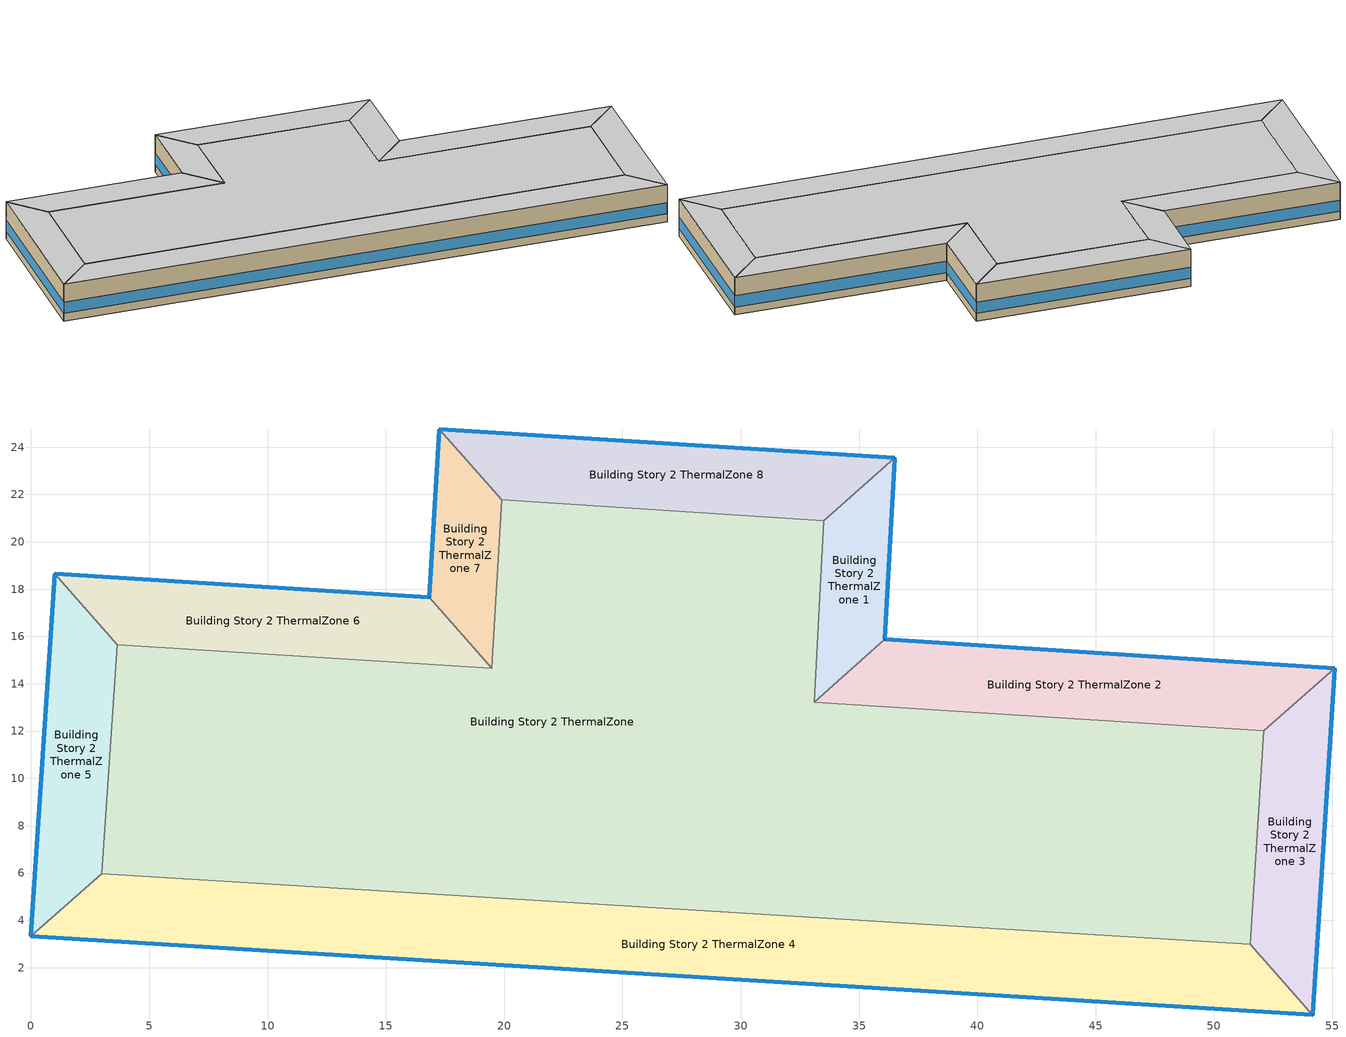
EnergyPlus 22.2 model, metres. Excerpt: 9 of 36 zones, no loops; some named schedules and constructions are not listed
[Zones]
Building Story 2 ThermalZone
 floor adiabatic (Typical Interior Ceiling): 33.52,20.89 33.1,13.23 52.1,12.02 51.53,3 3,5.98 3.65,15.65 19.48,14.66 19.9,21.77 z3.6
 wall adiabatic (Typical Interior Wall): 33.1,13.23 33.52,20.89 19.9,21.77 19.48,14.66 3.65,15.65 3,5.98 51.53,3 52.1,12.02 33.1,13.23 z3.6:7.2
 ceiling adiabatic (Typical Interior Floor): 19.9,21.77 19.48,14.66 3.65,15.65 3,5.98 51.53,3 52.1,12.02 33.1,13.23 33.52,20.89 z7.2
Building Story 2 ThermalZone 1
 floor adiabatic (Typical Interior Ceiling): 36.51,23.54 36.09,15.88 33.1,13.23 33.52,20.89 z3.6
 wall outside (Typical Insulated Steel Framed Exterior Wall R-12.99): 36.09,15.88 36.51,23.54 z3.6:7.2
 wall adiabatic (Typical Interior Wall): 36.51,23.54 33.52,20.89 33.1,13.23 36.09,15.88 z3.6:7.2
 window (U 0.55 SHGC 0.25): 36.09,15.91 36.51,23.52 z4.36:5.45
 ceiling adiabatic (Typical Interior Floor): 33.52,20.89 33.1,13.23 36.09,15.88 36.51,23.54 z7.2
Building Story 2 ThermalZone 2
 floor adiabatic (Typical Interior Ceiling): 36.09,15.88 55.1,14.66 52.1,12.02 33.1,13.23 z3.6
 wall outside (Typical Insulated Steel Framed Exterior Wall R-12.99): 55.1,14.66 36.09,15.88 z3.6:7.2
 wall adiabatic (Typical Interior Wall): 36.09,15.88 33.1,13.23 52.1,12.02 55.1,14.66 z3.6:7.2
 window (U 0.55 SHGC 0.25): 55.07,14.66 36.12,15.88 z4.36:5.44
 ceiling adiabatic (Typical Interior Floor): 33.1,13.23 52.1,12.02 55.1,14.66 36.09,15.88 z7.2
Building Story 2 ThermalZone 3
 floor adiabatic (Typical Interior Ceiling): 55.1,14.66 54.18,0 51.53,3 52.1,12.02 z3.6
 wall outside (Typical Insulated Steel Framed Exterior Wall R-12.99): 54.18,0 55.1,14.66 z3.6:7.2
 wall adiabatic (Typical Interior Wall): 55.1,14.66 52.1,12.02 51.53,3 54.18,0 z3.6:7.2
 window (U 0.55 SHGC 0.25): 54.18,0.03 55.1,14.63 z4.36:5.45
 ceiling adiabatic (Typical Interior Floor): 52.1,12.02 51.53,3 54.18,0 55.1,14.66 z7.2
Building Story 2 ThermalZone 4
 floor adiabatic (Typical Interior Ceiling): 54.18,0 0,3.33 3,5.98 51.53,3 z3.6
 wall outside (Typical Insulated Steel Framed Exterior Wall R-12.99): 0,3.33 54.18,0 z3.6:7.2
 wall adiabatic (Typical Interior Wall): 54.18,0 51.53,3 3,5.98 0,3.33 z3.6:7.2
 window (U 0.55 SHGC 0.25): 0.03,3.33 54.15,0 z4.36:5.44
 ceiling adiabatic (Typical Interior Floor): 51.53,3 3,5.98 0,3.33 54.18,0 z7.2
Building Story 2 ThermalZone 5
 floor adiabatic (Typical Interior Ceiling): 0,3.33 1,18.66 3.65,15.65 3,5.98 z3.6
 wall outside (Typical Insulated Steel Framed Exterior Wall R-12.99): 1,18.66 0,3.33 z3.6:7.2
 wall adiabatic (Typical Interior Wall): 0,3.33 3,5.98 3.65,15.65 1,18.66 z3.6:7.2
 window (U 0.55 SHGC 0.25): 1,18.63 0,3.36 z4.36:5.45
 ceiling adiabatic (Typical Interior Floor): 3,5.98 3.65,15.65 1,18.66 0,3.33 z7.2
Building Story 2 ThermalZone 6
 floor adiabatic (Typical Interior Ceiling): 1,18.66 16.83,17.66 19.48,14.66 3.65,15.65 z3.6
 wall outside (Typical Insulated Steel Framed Exterior Wall R-12.99): 16.83,17.66 1,18.66 z3.6:7.2
 wall adiabatic (Typical Interior Wall): 1,18.66 3.65,15.65 19.48,14.66 16.83,17.66 z3.6:7.2
 window (U 0.55 SHGC 0.25): 16.81,17.66 1.03,18.66 z4.36:5.45
 ceiling adiabatic (Typical Interior Ceiling): 3.65,15.65 19.48,14.66 16.83,17.66 1,18.66 z7.2
Building Story 2 ThermalZone 7
 floor adiabatic (Typical Interior Floor): 16.83,17.66 17.25,24.77 19.9,21.77 19.48,14.66 z3.6
 wall outside (Typical Insulated Steel Framed Exterior Wall R-12.99): 17.25,24.77 16.83,17.66 z3.6:7.2
 wall adiabatic (Typical Interior Wall): 16.83,17.66 19.48,14.66 19.9,21.77 17.25,24.77 z3.6:7.2
 window (U 0.55 SHGC 0.25): 17.25,24.74 16.83,17.68 z4.36:5.45
 ceiling adiabatic (Typical Interior Ceiling): 19.48,14.66 19.9,21.77 17.25,24.77 16.83,17.66 z7.2
Building Story 2 ThermalZone 8
 floor adiabatic (Typical Interior Floor): 17.25,24.77 36.51,23.54 33.52,20.89 19.9,21.77 z3.6
 wall outside (Typical Insulated Steel Framed Exterior Wall R-12.99): 36.51,23.54 17.25,24.77 z3.6:7.2
 wall adiabatic (Typical Interior Wall): 17.25,24.77 19.9,21.77 33.52,20.89 36.51,23.54 z3.6:7.2
 window (U 0.55 SHGC 0.25): 36.48,23.55 17.28,24.76 z4.36:5.44
 ceiling adiabatic (Typical Interior Ceiling): 19.9,21.77 33.52,20.89 36.51,23.54 17.25,24.77 z7.2
[Schedule:Day:Interval]
DataCenter_EQUIP_SCH Wknd|Wkdy|Hol Day 1; DataCenter_EQUIP_SCH Wknd|Wkdy|Hol Day 5; DataCenter_EQUIP_SCH Wknd|Wkdy|Hol Day 9: No, 24:00, 0.5
DataCenter_EQUIP_SCH Wknd|Wkdy|Hol Day 2; DataCenter_EQUIP_SCH Wknd|Wkdy|Hol Day 6; DataCenter_EQUIP_SCH Wknd|Wkdy|Hol Day 10: No, 24:00, 0.75
DataCenter_EQUIP_SCH Wknd|Wkdy|Hol Day 3; DataCenter_EQUIP_SCH Wknd|Wkdy|Hol Day 7; DataCenter_EQUIP_SCH Wknd|Wkdy|Hol Day 11; DataCenter_EQUIP_SCH Summer Design Day: No, 24:00, 1
DataCenter_EQUIP_SCH Wknd|Wkdy|Hol Day 4; DataCenter_EQUIP_SCH Wknd|Wkdy|Hol Day 8; DataCenter_EQUIP_SCH Winter Design Day 11: No, 24:00, 0.25
Schedule Day 3: No, 24:00, 0
SchoolSecondary KITCHEN_ELEC_EQUIP_SCH Wkdy Day; SchoolSecondary KITCHEN_ELEC_EQUIP_SCH Wkdy Day 1; SchoolSecondary KITCHEN_ELEC_EQUIP_SCH Wkdy Day 2; SchoolSecondary KITCHEN_ELEC_EQUIP_SCH Summer Design Day: No, 08:00, 0.1, 10:00, 0.15, 13:00, 0.25, 15:00, 0.15, 24:00, 0.1
SchoolSecondary KITCHEN_ELEC_EQUIP_SCH Wknd Day; SchoolSecondary KITCHEN_ELEC_EQUIP_SCH Wknd Day 1; SchoolSecondary KITCHEN_ELEC_EQUIP_SCH Default; SchoolSecondary KITCHEN_ELEC_EQUIP_SCH Winter Design Day: No, 24:00, 0.1
SchoolSecondary KITCHEN_GAS_EQUIP_SCH Wkdy|SmrDsn Day; SchoolSecondary KITCHEN_GAS_EQUIP_SCH Wkdy|SmrDsn Day 1; SchoolSecondary KITCHEN_GAS_EQUIP_SCH Wkdy|SmrDsn Day 2; SchoolSecondary KITCHEN_GAS_EQUIP_SCH Summer Design Day: No, 08:00, 0.02, 10:00, 0.15, 13:00, 0.2, 15:00, 0.1, 24:00, 0.02
SchoolSecondary KITCHEN_GAS_EQUIP_SCH Wknd Day; SchoolSecondary KITCHEN_GAS_EQUIP_SCH Wknd Day 1; SchoolSecondary KITCHEN_GAS_EQUIP_SCH Default; SchoolSecondary KITCHEN_GAS_EQUIP_SCH Winter Design Day: No, 24:00, 0.02
[Schedule:Week:Daily]
SchoolSecondary BLDG_LIGHT_SCH_2013 Week Rule - Jan1-Jan3: SchoolSecondary BLDG_LIGHT_SCH_2013 Wkdy Day, SchoolSecondary BLDG_LIGHT_SCH_2013 Wkdy Day, SchoolSecondary BLDG_LIGHT_SCH_2013 Wkdy Day, SchoolSecondary BLDG_LIGHT_SCH_2013 Wkdy Day, SchoolSecondary BLDG_LIGHT_SCH_2013 Wkdy Day, SchoolSecondary BLDG_LIGHT_SCH_2013 Wkdy Day, SchoolSecondary BLDG_LIGHT_SCH_2013 Wknd Day, SchoolSecondary BLDG_LIGHT_SCH_2013 Default, SchoolSecondary BLDG_LIGHT_SCH_2013 Summer Design Day, SchoolSecondary BLDG_LIGHT_SCH_2013 Winter Design Day, SchoolSecondary BLDG_LIGHT_SCH_2013 Default, SchoolSecondary BLDG_LIGHT_SCH_2013 Default
SchoolSecondary BLDG_LIGHT_SCH_2013 Week Rule - Jan4-Jun27: SchoolSecondary BLDG_LIGHT_SCH_2013 Wknd Day, SchoolSecondary BLDG_LIGHT_SCH_2013 Wkdy Day, SchoolSecondary BLDG_LIGHT_SCH_2013 Wkdy Day, SchoolSecondary BLDG_LIGHT_SCH_2013 Wkdy Day, SchoolSecondary BLDG_LIGHT_SCH_2013 Wkdy Day, SchoolSecondary BLDG_LIGHT_SCH_2013 Wkdy Day, SchoolSecondary BLDG_LIGHT_SCH_2013 Wknd Day, SchoolSecondary BLDG_LIGHT_SCH_2013 Default, SchoolSecondary BLDG_LIGHT_SCH_2013 Summer Design Day, SchoolSecondary BLDG_LIGHT_SCH_2013 Winter Design Day, SchoolSecondary BLDG_LIGHT_SCH_2013 Default, SchoolSecondary BLDG_LIGHT_SCH_2013 Default
SchoolSecondary BLDG_LIGHT_SCH_2013 Week Rule - Jun28-Jul4: SchoolSecondary BLDG_LIGHT_SCH_2013 Wknd Day, SchoolSecondary BLDG_LIGHT_SCH_2013 Wkdy Day, SchoolSecondary BLDG_LIGHT_SCH_2013 Wkdy Day, SchoolSecondary BLDG_LIGHT_SCH_2013 Wkdy Day 1, SchoolSecondary BLDG_LIGHT_SCH_2013 Wkdy Day 1, SchoolSecondary BLDG_LIGHT_SCH_2013 Wkdy Day 1, SchoolSecondary BLDG_LIGHT_SCH_2013 Wknd Day 1, SchoolSecondary BLDG_LIGHT_SCH_2013 Default, SchoolSecondary BLDG_LIGHT_SCH_2013 Summer Design Day, SchoolSecondary BLDG_LIGHT_SCH_2013 Winter Design Day, SchoolSecondary BLDG_LIGHT_SCH_2013 Default, SchoolSecondary BLDG_LIGHT_SCH_2013 Default
SchoolSecondary BLDG_LIGHT_SCH_2013 Week Rule - Jul5-Aug29: SchoolSecondary BLDG_LIGHT_SCH_2013 Wknd Day 1, SchoolSecondary BLDG_LIGHT_SCH_2013 Wkdy Day 1, SchoolSecondary BLDG_LIGHT_SCH_2013 Wkdy Day 1, SchoolSecondary BLDG_LIGHT_SCH_2013 Wkdy Day 1, SchoolSecondary BLDG_LIGHT_SCH_2013 Wkdy Day 1, SchoolSecondary BLDG_LIGHT_SCH_2013 Wkdy Day 1, SchoolSecondary BLDG_LIGHT_SCH_2013 Wknd Day 1, SchoolSecondary BLDG_LIGHT_SCH_2013 Default, SchoolSecondary BLDG_LIGHT_SCH_2013 Summer Design Day, SchoolSecondary BLDG_LIGHT_SCH_2013 Winter Design Day, SchoolSecondary BLDG_LIGHT_SCH_2013 Default, SchoolSecondary BLDG_LIGHT_SCH_2013 Default
SchoolSecondary BLDG_LIGHT_SCH_2013 Week Rule - Aug30-Sep5: SchoolSecondary BLDG_LIGHT_SCH_2013 Wknd Day 1, SchoolSecondary BLDG_LIGHT_SCH_2013 Wkdy Day 1, SchoolSecondary BLDG_LIGHT_SCH_2013 Wkdy Day 2, SchoolSecondary BLDG_LIGHT_SCH_2013 Wkdy Day 2, SchoolSecondary BLDG_LIGHT_SCH_2013 Wkdy Day 2, SchoolSecondary BLDG_LIGHT_SCH_2013 Wkdy Day 2, SchoolSecondary BLDG_LIGHT_SCH_2013 Default, SchoolSecondary BLDG_LIGHT_SCH_2013 Default, SchoolSecondary BLDG_LIGHT_SCH_2013 Summer Design Day, SchoolSecondary BLDG_LIGHT_SCH_2013 Winter Design Day, SchoolSecondary BLDG_LIGHT_SCH_2013 Default, SchoolSecondary BLDG_LIGHT_SCH_2013 Default
SchoolSecondary BLDG_LIGHT_SCH_2013 Week Rule - Sep6-Dec31: SchoolSecondary BLDG_LIGHT_SCH_2013 Default, SchoolSecondary BLDG_LIGHT_SCH_2013 Wkdy Day 2, SchoolSecondary BLDG_LIGHT_SCH_2013 Wkdy Day 2, SchoolSecondary BLDG_LIGHT_SCH_2013 Wkdy Day 2, SchoolSecondary BLDG_LIGHT_SCH_2013 Wkdy Day 2, SchoolSecondary BLDG_LIGHT_SCH_2013 Wkdy Day 2, SchoolSecondary BLDG_LIGHT_SCH_2013 Default, SchoolSecondary BLDG_LIGHT_SCH_2013 Default, SchoolSecondary BLDG_LIGHT_SCH_2013 Summer Design Day, SchoolSecondary BLDG_LIGHT_SCH_2013 Winter Design Day, SchoolSecondary BLDG_LIGHT_SCH_2013 Default, SchoolSecondary BLDG_LIGHT_SCH_2013 Default
SchoolSecondary BLDG_LIGHT_LIBRARY_SCH_2013 Week Rule - Jan1-Jan3: SchoolSecondary BLDG_LIGHT_LIBRARY_SCH_2013 Wkdy Day, SchoolSecondary BLDG_LIGHT_LIBRARY_SCH_2013 Wkdy Day, SchoolSecondary BLDG_LIGHT_LIBRARY_SCH_2013 Wkdy Day, SchoolSecondary BLDG_LIGHT_LIBRARY_SCH_2013 Wkdy Day, SchoolSecondary BLDG_LIGHT_LIBRARY_SCH_2013 Wkdy Day, SchoolSecondary BLDG_LIGHT_LIBRARY_SCH_2013 Wkdy Day, SchoolSecondary BLDG_LIGHT_LIBRARY_SCH_2013 Wknd Day, SchoolSecondary BLDG_LIGHT_LIBRARY_SCH_2013 Default, SchoolSecondary BLDG_LIGHT_LIBRARY_SCH_2013 Summer Design Day, SchoolSecondary BLDG_LIGHT_LIBRARY_SCH_2013 Winter Design Day, SchoolSecondary BLDG_LIGHT_LIBRARY_SCH_2013 Default, SchoolSecondary BLDG_LIGHT_LIBRARY_SCH_2013 Default
SchoolSecondary BLDG_LIGHT_LIBRARY_SCH_2013 Week Rule - Jan4-Jun27: SchoolSecondary BLDG_LIGHT_LIBRARY_SCH_2013 Wknd Day, SchoolSecondary BLDG_LIGHT_LIBRARY_SCH_2013 Wkdy Day, SchoolSecondary BLDG_LIGHT_LIBRARY_SCH_2013 Wkdy Day, SchoolSecondary BLDG_LIGHT_LIBRARY_SCH_2013 Wkdy Day, SchoolSecondary BLDG_LIGHT_LIBRARY_SCH_2013 Wkdy Day, SchoolSecondary BLDG_LIGHT_LIBRARY_SCH_2013 Wkdy Day, SchoolSecondary BLDG_LIGHT_LIBRARY_SCH_2013 Wknd Day, SchoolSecondary BLDG_LIGHT_LIBRARY_SCH_2013 Default, SchoolSecondary BLDG_LIGHT_LIBRARY_SCH_2013 Summer Design Day, SchoolSecondary BLDG_LIGHT_LIBRARY_SCH_2013 Winter Design Day, SchoolSecondary BLDG_LIGHT_LIBRARY_SCH_2013 Default, SchoolSecondary BLDG_LIGHT_LIBRARY_SCH_2013 Default
SchoolSecondary BLDG_LIGHT_LIBRARY_SCH_2013 Week Rule - Jun28-Jul4: SchoolSecondary BLDG_LIGHT_LIBRARY_SCH_2013 Wknd Day, SchoolSecondary BLDG_LIGHT_LIBRARY_SCH_2013 Wkdy Day, SchoolSecondary BLDG_LIGHT_LIBRARY_SCH_2013 Wkdy Day, SchoolSecondary BLDG_LIGHT_LIBRARY_SCH_2013 Wkdy Day 1, SchoolSecondary BLDG_LIGHT_LIBRARY_SCH_2013 Wkdy Day 1, SchoolSecondary BLDG_LIGHT_LIBRARY_SCH_2013 Wkdy Day 1, SchoolSecondary BLDG_LIGHT_LIBRARY_SCH_2013 Wknd Day 1, SchoolSecondary BLDG_LIGHT_LIBRARY_SCH_2013 Default, SchoolSecondary BLDG_LIGHT_LIBRARY_SCH_2013 Summer Design Day, SchoolSecondary BLDG_LIGHT_LIBRARY_SCH_2013 Winter Design Day, SchoolSecondary BLDG_LIGHT_LIBRARY_SCH_2013 Default, SchoolSecondary BLDG_LIGHT_LIBRARY_SCH_2013 Default
SchoolSecondary BLDG_LIGHT_LIBRARY_SCH_2013 Week Rule - Jul5-Aug29: SchoolSecondary BLDG_LIGHT_LIBRARY_SCH_2013 Wknd Day 1, SchoolSecondary BLDG_LIGHT_LIBRARY_SCH_2013 Wkdy Day 1, SchoolSecondary BLDG_LIGHT_LIBRARY_SCH_2013 Wkdy Day 1, SchoolSecondary BLDG_LIGHT_LIBRARY_SCH_2013 Wkdy Day 1, SchoolSecondary BLDG_LIGHT_LIBRARY_SCH_2013 Wkdy Day 1, SchoolSecondary BLDG_LIGHT_LIBRARY_SCH_2013 Wkdy Day 1, SchoolSecondary BLDG_LIGHT_LIBRARY_SCH_2013 Wknd Day 1, SchoolSecondary BLDG_LIGHT_LIBRARY_SCH_2013 Default, SchoolSecondary BLDG_LIGHT_LIBRARY_SCH_2013 Summer Design Day, SchoolSecondary BLDG_LIGHT_LIBRARY_SCH_2013 Winter Design Day, SchoolSecondary BLDG_LIGHT_LIBRARY_SCH_2013 Default, SchoolSecondary BLDG_LIGHT_LIBRARY_SCH_2013 Default
SchoolSecondary BLDG_LIGHT_LIBRARY_SCH_2013 Week Rule - Aug30-Sep5: SchoolSecondary BLDG_LIGHT_LIBRARY_SCH_2013 Wknd Day 1, SchoolSecondary BLDG_LIGHT_LIBRARY_SCH_2013 Wkdy Day 1, SchoolSecondary BLDG_LIGHT_LIBRARY_SCH_2013 Wkdy Day 2, SchoolSecondary BLDG_LIGHT_LIBRARY_SCH_2013 Wkdy Day 2, SchoolSecondary BLDG_LIGHT_LIBRARY_SCH_2013 Wkdy Day 2, SchoolSecondary BLDG_LIGHT_LIBRARY_SCH_2013 Wkdy Day 2, SchoolSecondary BLDG_LIGHT_LIBRARY_SCH_2013 Default, SchoolSecondary BLDG_LIGHT_LIBRARY_SCH_2013 Default, SchoolSecondary BLDG_LIGHT_LIBRARY_SCH_2013 Summer Design Day, SchoolSecondary BLDG_LIGHT_LIBRARY_SCH_2013 Winter Design Day, SchoolSecondary BLDG_LIGHT_LIBRARY_SCH_2013 Default, SchoolSecondary BLDG_LIGHT_LIBRARY_SCH_2013 Default
SchoolSecondary BLDG_LIGHT_LIBRARY_SCH_2013 Week Rule - Sep6-Dec31: SchoolSecondary BLDG_LIGHT_LIBRARY_SCH_2013 Default, SchoolSecondary BLDG_LIGHT_LIBRARY_SCH_2013 Wkdy Day 2, SchoolSecondary BLDG_LIGHT_LIBRARY_SCH_2013 Wkdy Day 2, SchoolSecondary BLDG_LIGHT_LIBRARY_SCH_2013 Wkdy Day 2, SchoolSecondary BLDG_LIGHT_LIBRARY_SCH_2013 Wkdy Day 2, SchoolSecondary BLDG_LIGHT_LIBRARY_SCH_2013 Wkdy Day 2, SchoolSecondary BLDG_LIGHT_LIBRARY_SCH_2013 Default, SchoolSecondary BLDG_LIGHT_LIBRARY_SCH_2013 Default, SchoolSecondary BLDG_LIGHT_LIBRARY_SCH_2013 Summer Design Day, SchoolSecondary BLDG_LIGHT_LIBRARY_SCH_2013 Winter Design Day, SchoolSecondary BLDG_LIGHT_LIBRARY_SCH_2013 Default, SchoolSecondary BLDG_LIGHT_LIBRARY_SCH_2013 Default
DataCenter_EQUIP_SCH Week Rule - Feb1-Feb28: DataCenter_EQUIP_SCH Wknd|Wkdy|Hol Day 1, DataCenter_EQUIP_SCH Wknd|Wkdy|Hol Day 1, DataCenter_EQUIP_SCH Wknd|Wkdy|Hol Day 1, DataCenter_EQUIP_SCH Wknd|Wkdy|Hol Day 1, DataCenter_EQUIP_SCH Wknd|Wkdy|Hol Day 1, DataCenter_EQUIP_SCH Wknd|Wkdy|Hol Day 1, DataCenter_EQUIP_SCH Wknd|Wkdy|Hol Day 1, Schedule Day 3, DataCenter_EQUIP_SCH Summer Design Day, DataCenter_EQUIP_SCH Winter Design Day 11, Schedule Day 3, Schedule Day 3
DataCenter_EQUIP_SCH Week Rule - Mar1-Mar28: DataCenter_EQUIP_SCH Wknd|Wkdy|Hol Day 2, DataCenter_EQUIP_SCH Wknd|Wkdy|Hol Day 2, DataCenter_EQUIP_SCH Wknd|Wkdy|Hol Day 2, DataCenter_EQUIP_SCH Wknd|Wkdy|Hol Day 2, DataCenter_EQUIP_SCH Wknd|Wkdy|Hol Day 2, DataCenter_EQUIP_SCH Wknd|Wkdy|Hol Day 2, DataCenter_EQUIP_SCH Wknd|Wkdy|Hol Day 2, Schedule Day 3, DataCenter_EQUIP_SCH Summer Design Day, DataCenter_EQUIP_SCH Winter Design Day 11, Schedule Day 3, Schedule Day 3
DataCenter_EQUIP_SCH Week Rule - Mar29-Apr4: DataCenter_EQUIP_SCH Wknd|Wkdy|Hol Day 2, DataCenter_EQUIP_SCH Wknd|Wkdy|Hol Day 2, DataCenter_EQUIP_SCH Wknd|Wkdy|Hol Day 2, DataCenter_EQUIP_SCH Wknd|Wkdy|Hol Day 3, DataCenter_EQUIP_SCH Wknd|Wkdy|Hol Day 3, DataCenter_EQUIP_SCH Wknd|Wkdy|Hol Day 3, DataCenter_EQUIP_SCH Wknd|Wkdy|Hol Day 3, Schedule Day 3, DataCenter_EQUIP_SCH Summer Design Day, DataCenter_EQUIP_SCH Winter Design Day 11, Schedule Day 3, Schedule Day 3
DataCenter_EQUIP_SCH Week Rule - Apr5-Apr25: DataCenter_EQUIP_SCH Wknd|Wkdy|Hol Day 3, DataCenter_EQUIP_SCH Wknd|Wkdy|Hol Day 3, DataCenter_EQUIP_SCH Wknd|Wkdy|Hol Day 3, DataCenter_EQUIP_SCH Wknd|Wkdy|Hol Day 3, DataCenter_EQUIP_SCH Wknd|Wkdy|Hol Day 3, DataCenter_EQUIP_SCH Wknd|Wkdy|Hol Day 3, DataCenter_EQUIP_SCH Wknd|Wkdy|Hol Day 3, Schedule Day 3, DataCenter_EQUIP_SCH Summer Design Day, DataCenter_EQUIP_SCH Winter Design Day 11, Schedule Day 3, Schedule Day 3
DataCenter_EQUIP_SCH Week Rule - Apr26-May2: DataCenter_EQUIP_SCH Wknd|Wkdy|Hol Day 3, DataCenter_EQUIP_SCH Wknd|Wkdy|Hol Day 3, DataCenter_EQUIP_SCH Wknd|Wkdy|Hol Day 3, DataCenter_EQUIP_SCH Wknd|Wkdy|Hol Day 3, DataCenter_EQUIP_SCH Wknd|Wkdy|Hol Day 3, DataCenter_EQUIP_SCH Wknd|Wkdy|Hol Day 4, DataCenter_EQUIP_SCH Wknd|Wkdy|Hol Day 4, Schedule Day 3, DataCenter_EQUIP_SCH Summer Design Day, DataCenter_EQUIP_SCH Winter Design Day 11, Schedule Day 3, Schedule Day 3
DataCenter_EQUIP_SCH Week Rule - May3-May30: DataCenter_EQUIP_SCH Wknd|Wkdy|Hol Day 4, DataCenter_EQUIP_SCH Wknd|Wkdy|Hol Day 4, DataCenter_EQUIP_SCH Wknd|Wkdy|Hol Day 4, DataCenter_EQUIP_SCH Wknd|Wkdy|Hol Day 4, DataCenter_EQUIP_SCH Wknd|Wkdy|Hol Day 4, DataCenter_EQUIP_SCH Wknd|Wkdy|Hol Day 4, DataCenter_EQUIP_SCH Wknd|Wkdy|Hol Day 4, Schedule Day 3, DataCenter_EQUIP_SCH Summer Design Day, DataCenter_EQUIP_SCH Winter Design Day 11, Schedule Day 3, Schedule Day 3
DataCenter_EQUIP_SCH Week Rule - May31-Jun6: DataCenter_EQUIP_SCH Wknd|Wkdy|Hol Day 4, DataCenter_EQUIP_SCH Wknd|Wkdy|Hol Day 5, DataCenter_EQUIP_SCH Wknd|Wkdy|Hol Day 5, DataCenter_EQUIP_SCH Wknd|Wkdy|Hol Day 5, DataCenter_EQUIP_SCH Wknd|Wkdy|Hol Day 5, DataCenter_EQUIP_SCH Wknd|Wkdy|Hol Day 5, DataCenter_EQUIP_SCH Wknd|Wkdy|Hol Day 5, Schedule Day 3, DataCenter_EQUIP_SCH Summer Design Day, DataCenter_EQUIP_SCH Winter Design Day 11, Schedule Day 3, Schedule Day 3
DataCenter_EQUIP_SCH Week Rule - Jun7-Jun27: DataCenter_EQUIP_SCH Wknd|Wkdy|Hol Day 5, DataCenter_EQUIP_SCH Wknd|Wkdy|Hol Day 5, DataCenter_EQUIP_SCH Wknd|Wkdy|Hol Day 5, DataCenter_EQUIP_SCH Wknd|Wkdy|Hol Day 5, DataCenter_EQUIP_SCH Wknd|Wkdy|Hol Day 5, DataCenter_EQUIP_SCH Wknd|Wkdy|Hol Day 5, DataCenter_EQUIP_SCH Wknd|Wkdy|Hol Day 5, Schedule Day 3, DataCenter_EQUIP_SCH Summer Design Day, DataCenter_EQUIP_SCH Winter Design Day 11, Schedule Day 3, Schedule Day 3
DataCenter_EQUIP_SCH Week Rule - Jun28-Jul4: DataCenter_EQUIP_SCH Wknd|Wkdy|Hol Day 5, DataCenter_EQUIP_SCH Wknd|Wkdy|Hol Day 5, DataCenter_EQUIP_SCH Wknd|Wkdy|Hol Day 5, DataCenter_EQUIP_SCH Wknd|Wkdy|Hol Day 6, DataCenter_EQUIP_SCH Wknd|Wkdy|Hol Day 6, DataCenter_EQUIP_SCH Wknd|Wkdy|Hol Day 6, DataCenter_EQUIP_SCH Wknd|Wkdy|Hol Day 6, Schedule Day 3, DataCenter_EQUIP_SCH Summer Design Day, DataCenter_EQUIP_SCH Winter Design Day 11, Schedule Day 3, Schedule Day 3
DataCenter_EQUIP_SCH Week Rule - Jul5-Jul25: DataCenter_EQUIP_SCH Wknd|Wkdy|Hol Day 6, DataCenter_EQUIP_SCH Wknd|Wkdy|Hol Day 6, DataCenter_EQUIP_SCH Wknd|Wkdy|Hol Day 6, DataCenter_EQUIP_SCH Wknd|Wkdy|Hol Day 6, DataCenter_EQUIP_SCH Wknd|Wkdy|Hol Day 6, DataCenter_EQUIP_SCH Wknd|Wkdy|Hol Day 6, DataCenter_EQUIP_SCH Wknd|Wkdy|Hol Day 6, Schedule Day 3, DataCenter_EQUIP_SCH Summer Design Day, DataCenter_EQUIP_SCH Winter Design Day 11, Schedule Day 3, Schedule Day 3
DataCenter_EQUIP_SCH Week Rule - Jul26-Aug1: DataCenter_EQUIP_SCH Wknd|Wkdy|Hol Day 6, DataCenter_EQUIP_SCH Wknd|Wkdy|Hol Day 6, DataCenter_EQUIP_SCH Wknd|Wkdy|Hol Day 6, DataCenter_EQUIP_SCH Wknd|Wkdy|Hol Day 6, DataCenter_EQUIP_SCH Wknd|Wkdy|Hol Day 6, DataCenter_EQUIP_SCH Wknd|Wkdy|Hol Day 6, DataCenter_EQUIP_SCH Wknd|Wkdy|Hol Day 7, Schedule Day 3, DataCenter_EQUIP_SCH Summer Design Day, DataCenter_EQUIP_SCH Winter Design Day 11, Schedule Day 3, Schedule Day 3
DataCenter_EQUIP_SCH Week Rule - Aug2-Aug29: DataCenter_EQUIP_SCH Wknd|Wkdy|Hol Day 7, DataCenter_EQUIP_SCH Wknd|Wkdy|Hol Day 7, DataCenter_EQUIP_SCH Wknd|Wkdy|Hol Day 7, DataCenter_EQUIP_SCH Wknd|Wkdy|Hol Day 7, DataCenter_EQUIP_SCH Wknd|Wkdy|Hol Day 7, DataCenter_EQUIP_SCH Wknd|Wkdy|Hol Day 7, DataCenter_EQUIP_SCH Wknd|Wkdy|Hol Day 7, Schedule Day 3, DataCenter_EQUIP_SCH Summer Design Day, DataCenter_EQUIP_SCH Winter Design Day 11, Schedule Day 3, Schedule Day 3
DataCenter_EQUIP_SCH Week Rule - Aug30-Sep5: DataCenter_EQUIP_SCH Wknd|Wkdy|Hol Day 7, DataCenter_EQUIP_SCH Wknd|Wkdy|Hol Day 7, DataCenter_EQUIP_SCH Wknd|Wkdy|Hol Day 8, DataCenter_EQUIP_SCH Wknd|Wkdy|Hol Day 8, DataCenter_EQUIP_SCH Wknd|Wkdy|Hol Day 8, DataCenter_EQUIP_SCH Wknd|Wkdy|Hol Day 8, DataCenter_EQUIP_SCH Wknd|Wkdy|Hol Day 8, Schedule Day 3, DataCenter_EQUIP_SCH Summer Design Day, DataCenter_EQUIP_SCH Winter Design Day 11, Schedule Day 3, Schedule Day 3
DataCenter_EQUIP_SCH Week Rule - Sep6-Sep26: DataCenter_EQUIP_SCH Wknd|Wkdy|Hol Day 8, DataCenter_EQUIP_SCH Wknd|Wkdy|Hol Day 8, DataCenter_EQUIP_SCH Wknd|Wkdy|Hol Day 8, DataCenter_EQUIP_SCH Wknd|Wkdy|Hol Day 8, DataCenter_EQUIP_SCH Wknd|Wkdy|Hol Day 8, DataCenter_EQUIP_SCH Wknd|Wkdy|Hol Day 8, DataCenter_EQUIP_SCH Wknd|Wkdy|Hol Day 8, Schedule Day 3, DataCenter_EQUIP_SCH Summer Design Day, DataCenter_EQUIP_SCH Winter Design Day 11, Schedule Day 3, Schedule Day 3
DataCenter_EQUIP_SCH Week Rule - Sep27-Oct3: DataCenter_EQUIP_SCH Wknd|Wkdy|Hol Day 8, DataCenter_EQUIP_SCH Wknd|Wkdy|Hol Day 8, DataCenter_EQUIP_SCH Wknd|Wkdy|Hol Day 8, DataCenter_EQUIP_SCH Wknd|Wkdy|Hol Day 8, DataCenter_EQUIP_SCH Wknd|Wkdy|Hol Day 9, DataCenter_EQUIP_SCH Wknd|Wkdy|Hol Day 9, DataCenter_EQUIP_SCH Wknd|Wkdy|Hol Day 9, Schedule Day 3, DataCenter_EQUIP_SCH Summer Design Day, DataCenter_EQUIP_SCH Winter Design Day 11, Schedule Day 3, Schedule Day 3
DataCenter_EQUIP_SCH Week Rule - Oct4-Oct31: DataCenter_EQUIP_SCH Wknd|Wkdy|Hol Day 9, DataCenter_EQUIP_SCH Wknd|Wkdy|Hol Day 9, DataCenter_EQUIP_SCH Wknd|Wkdy|Hol Day 9, DataCenter_EQUIP_SCH Wknd|Wkdy|Hol Day 9, DataCenter_EQUIP_SCH Wknd|Wkdy|Hol Day 9, DataCenter_EQUIP_SCH Wknd|Wkdy|Hol Day 9, DataCenter_EQUIP_SCH Wknd|Wkdy|Hol Day 9, Schedule Day 3, DataCenter_EQUIP_SCH Summer Design Day, DataCenter_EQUIP_SCH Winter Design Day 11, Schedule Day 3, Schedule Day 3
DataCenter_EQUIP_SCH Week Rule - Nov1-Nov28: DataCenter_EQUIP_SCH Wknd|Wkdy|Hol Day 10, DataCenter_EQUIP_SCH Wknd|Wkdy|Hol Day 10, DataCenter_EQUIP_SCH Wknd|Wkdy|Hol Day 10, DataCenter_EQUIP_SCH Wknd|Wkdy|Hol Day 10, DataCenter_EQUIP_SCH Wknd|Wkdy|Hol Day 10, DataCenter_EQUIP_SCH Wknd|Wkdy|Hol Day 10, DataCenter_EQUIP_SCH Wknd|Wkdy|Hol Day 10, Schedule Day 3, DataCenter_EQUIP_SCH Summer Design Day, DataCenter_EQUIP_SCH Winter Design Day 11, Schedule Day 3, Schedule Day 3
DataCenter_EQUIP_SCH Week Rule - Nov29-Dec5: DataCenter_EQUIP_SCH Wknd|Wkdy|Hol Day 10, DataCenter_EQUIP_SCH Wknd|Wkdy|Hol Day 10, DataCenter_EQUIP_SCH Wknd|Wkdy|Hol Day 11, DataCenter_EQUIP_SCH Wknd|Wkdy|Hol Day 11, DataCenter_EQUIP_SCH Wknd|Wkdy|Hol Day 11, DataCenter_EQUIP_SCH Wknd|Wkdy|Hol Day 11, DataCenter_EQUIP_SCH Wknd|Wkdy|Hol Day 11, Schedule Day 3, DataCenter_EQUIP_SCH Summer Design Day, DataCenter_EQUIP_SCH Winter Design Day 11, Schedule Day 3, Schedule Day 3
DataCenter_EQUIP_SCH Week Rule - Dec6-Dec31: DataCenter_EQUIP_SCH Wknd|Wkdy|Hol Day 11, DataCenter_EQUIP_SCH Wknd|Wkdy|Hol Day 11, DataCenter_EQUIP_SCH Wknd|Wkdy|Hol Day 11, DataCenter_EQUIP_SCH Wknd|Wkdy|Hol Day 11, DataCenter_EQUIP_SCH Wknd|Wkdy|Hol Day 11, DataCenter_EQUIP_SCH Wknd|Wkdy|Hol Day 11, DataCenter_EQUIP_SCH Wknd|Wkdy|Hol Day 11, Schedule Day 3, DataCenter_EQUIP_SCH Summer Design Day, DataCenter_EQUIP_SCH Winter Design Day 11, Schedule Day 3, Schedule Day 3
SchoolSecondary KITCHEN_ELEC_EQUIP_SCH Week Rule - Jan1-Jan3: SchoolSecondary KITCHEN_ELEC_EQUIP_SCH Wkdy Day, SchoolSecondary KITCHEN_ELEC_EQUIP_SCH Wkdy Day, SchoolSecondary KITCHEN_ELEC_EQUIP_SCH Wkdy Day, SchoolSecondary KITCHEN_ELEC_EQUIP_SCH Wkdy Day, SchoolSecondary KITCHEN_ELEC_EQUIP_SCH Wkdy Day, SchoolSecondary KITCHEN_ELEC_EQUIP_SCH Wkdy Day, SchoolSecondary KITCHEN_ELEC_EQUIP_SCH Wknd Day, SchoolSecondary KITCHEN_ELEC_EQUIP_SCH Default, SchoolSecondary KITCHEN_ELEC_EQUIP_SCH Summer Design Day, SchoolSecondary KITCHEN_ELEC_EQUIP_SCH Winter Design Day, SchoolSecondary KITCHEN_ELEC_EQUIP_SCH Default, SchoolSecondary KITCHEN_ELEC_EQUIP_SCH Default
SchoolSecondary KITCHEN_ELEC_EQUIP_SCH Week Rule - Jan4-Jun27: SchoolSecondary KITCHEN_ELEC_EQUIP_SCH Wknd Day, SchoolSecondary KITCHEN_ELEC_EQUIP_SCH Wkdy Day, SchoolSecondary KITCHEN_ELEC_EQUIP_SCH Wkdy Day, SchoolSecondary KITCHEN_ELEC_EQUIP_SCH Wkdy Day, SchoolSecondary KITCHEN_ELEC_EQUIP_SCH Wkdy Day, SchoolSecondary KITCHEN_ELEC_EQUIP_SCH Wkdy Day, SchoolSecondary KITCHEN_ELEC_EQUIP_SCH Wknd Day, SchoolSecondary KITCHEN_ELEC_EQUIP_SCH Default, SchoolSecondary KITCHEN_ELEC_EQUIP_SCH Summer Design Day, SchoolSecondary KITCHEN_ELEC_EQUIP_SCH Winter Design Day, SchoolSecondary KITCHEN_ELEC_EQUIP_SCH Default, SchoolSecondary KITCHEN_ELEC_EQUIP_SCH Default
SchoolSecondary KITCHEN_ELEC_EQUIP_SCH Week Rule - Jun28-Jul4: SchoolSecondary KITCHEN_ELEC_EQUIP_SCH Wknd Day, SchoolSecondary KITCHEN_ELEC_EQUIP_SCH Wkdy Day, SchoolSecondary KITCHEN_ELEC_EQUIP_SCH Wkdy Day, SchoolSecondary KITCHEN_ELEC_EQUIP_SCH Wkdy Day 1, SchoolSecondary KITCHEN_ELEC_EQUIP_SCH Wkdy Day 1, SchoolSecondary KITCHEN_ELEC_EQUIP_SCH Wkdy Day 1, SchoolSecondary KITCHEN_ELEC_EQUIP_SCH Wknd Day 1, SchoolSecondary KITCHEN_ELEC_EQUIP_SCH Default, SchoolSecondary KITCHEN_ELEC_EQUIP_SCH Summer Design Day, SchoolSecondary KITCHEN_ELEC_EQUIP_SCH Winter Design Day, SchoolSecondary KITCHEN_ELEC_EQUIP_SCH Default, SchoolSecondary KITCHEN_ELEC_EQUIP_SCH Default
SchoolSecondary KITCHEN_ELEC_EQUIP_SCH Week Rule - Jul5-Aug29: SchoolSecondary KITCHEN_ELEC_EQUIP_SCH Wknd Day 1, SchoolSecondary KITCHEN_ELEC_EQUIP_SCH Wkdy Day 1, SchoolSecondary KITCHEN_ELEC_EQUIP_SCH Wkdy Day 1, SchoolSecondary KITCHEN_ELEC_EQUIP_SCH Wkdy Day 1, SchoolSecondary KITCHEN_ELEC_EQUIP_SCH Wkdy Day 1, SchoolSecondary KITCHEN_ELEC_EQUIP_SCH Wkdy Day 1, SchoolSecondary KITCHEN_ELEC_EQUIP_SCH Wknd Day 1, SchoolSecondary KITCHEN_ELEC_EQUIP_SCH Default, SchoolSecondary KITCHEN_ELEC_EQUIP_SCH Summer Design Day, SchoolSecondary KITCHEN_ELEC_EQUIP_SCH Winter Design Day, SchoolSecondary KITCHEN_ELEC_EQUIP_SCH Default, SchoolSecondary KITCHEN_ELEC_EQUIP_SCH Default
SchoolSecondary KITCHEN_ELEC_EQUIP_SCH Week Rule - Aug30-Sep5: SchoolSecondary KITCHEN_ELEC_EQUIP_SCH Wknd Day 1, SchoolSecondary KITCHEN_ELEC_EQUIP_SCH Wkdy Day 1, SchoolSecondary KITCHEN_ELEC_EQUIP_SCH Wkdy Day 2, SchoolSecondary KITCHEN_ELEC_EQUIP_SCH Wkdy Day 2, SchoolSecondary KITCHEN_ELEC_EQUIP_SCH Wkdy Day 2, SchoolSecondary KITCHEN_ELEC_EQUIP_SCH Wkdy Day 2, SchoolSecondary KITCHEN_ELEC_EQUIP_SCH Default, SchoolSecondary KITCHEN_ELEC_EQUIP_SCH Default, SchoolSecondary KITCHEN_ELEC_EQUIP_SCH Summer Design Day, SchoolSecondary KITCHEN_ELEC_EQUIP_SCH Winter Design Day, SchoolSecondary KITCHEN_ELEC_EQUIP_SCH Default, SchoolSecondary KITCHEN_ELEC_EQUIP_SCH Default
SchoolSecondary KITCHEN_ELEC_EQUIP_SCH Week Rule - Sep6-Dec31: SchoolSecondary KITCHEN_ELEC_EQUIP_SCH Default, SchoolSecondary KITCHEN_ELEC_EQUIP_SCH Wkdy Day 2, SchoolSecondary KITCHEN_ELEC_EQUIP_SCH Wkdy Day 2, SchoolSecondary KITCHEN_ELEC_EQUIP_SCH Wkdy Day 2, SchoolSecondary KITCHEN_ELEC_EQUIP_SCH Wkdy Day 2, SchoolSecondary KITCHEN_ELEC_EQUIP_SCH Wkdy Day 2, SchoolSecondary KITCHEN_ELEC_EQUIP_SCH Default, SchoolSecondary KITCHEN_ELEC_EQUIP_SCH Default, SchoolSecondary KITCHEN_ELEC_EQUIP_SCH Summer Design Day, SchoolSecondary KITCHEN_ELEC_EQUIP_SCH Winter Design Day, SchoolSecondary KITCHEN_ELEC_EQUIP_SCH Default, SchoolSecondary KITCHEN_ELEC_EQUIP_SCH Default
SchoolSecondary KITCHEN_GAS_EQUIP_SCH Week Rule - Jan1-Jan3: SchoolSecondary KITCHEN_GAS_EQUIP_SCH Wkdy|SmrDsn Day, SchoolSecondary KITCHEN_GAS_EQUIP_SCH Wkdy|SmrDsn Day, SchoolSecondary KITCHEN_GAS_EQUIP_SCH Wkdy|SmrDsn Day, SchoolSecondary KITCHEN_GAS_EQUIP_SCH Wkdy|SmrDsn Day, SchoolSecondary KITCHEN_GAS_EQUIP_SCH Wkdy|SmrDsn Day, SchoolSecondary KITCHEN_GAS_EQUIP_SCH Wkdy|SmrDsn Day, SchoolSecondary KITCHEN_GAS_EQUIP_SCH Wknd Day, SchoolSecondary KITCHEN_GAS_EQUIP_SCH Default, SchoolSecondary KITCHEN_GAS_EQUIP_SCH Summer Design Day, SchoolSecondary KITCHEN_GAS_EQUIP_SCH Winter Design Day, SchoolSecondary KITCHEN_GAS_EQUIP_SCH Default, SchoolSecondary KITCHEN_GAS_EQUIP_SCH Default
SchoolSecondary KITCHEN_GAS_EQUIP_SCH Week Rule - Jan4-Jun27: SchoolSecondary KITCHEN_GAS_EQUIP_SCH Wknd Day, SchoolSecondary KITCHEN_GAS_EQUIP_SCH Wkdy|SmrDsn Day, SchoolSecondary KITCHEN_GAS_EQUIP_SCH Wkdy|SmrDsn Day, SchoolSecondary KITCHEN_GAS_EQUIP_SCH Wkdy|SmrDsn Day, SchoolSecondary KITCHEN_GAS_EQUIP_SCH Wkdy|SmrDsn Day, SchoolSecondary KITCHEN_GAS_EQUIP_SCH Wkdy|SmrDsn Day, SchoolSecondary KITCHEN_GAS_EQUIP_SCH Wknd Day, SchoolSecondary KITCHEN_GAS_EQUIP_SCH Default, SchoolSecondary KITCHEN_GAS_EQUIP_SCH Summer Design Day, SchoolSecondary KITCHEN_GAS_EQUIP_SCH Winter Design Day, SchoolSecondary KITCHEN_GAS_EQUIP_SCH Default, SchoolSecondary KITCHEN_GAS_EQUIP_SCH Default
SchoolSecondary KITCHEN_GAS_EQUIP_SCH Week Rule - Jun28-Jul4: SchoolSecondary KITCHEN_GAS_EQUIP_SCH Wknd Day, SchoolSecondary KITCHEN_GAS_EQUIP_SCH Wkdy|SmrDsn Day, SchoolSecondary KITCHEN_GAS_EQUIP_SCH Wkdy|SmrDsn Day, SchoolSecondary KITCHEN_GAS_EQUIP_SCH Wkdy|SmrDsn Day 1, SchoolSecondary KITCHEN_GAS_EQUIP_SCH Wkdy|SmrDsn Day 1, SchoolSecondary KITCHEN_GAS_EQUIP_SCH Wkdy|SmrDsn Day 1, SchoolSecondary KITCHEN_GAS_EQUIP_SCH Wknd Day 1, SchoolSecondary KITCHEN_GAS_EQUIP_SCH Default, SchoolSecondary KITCHEN_GAS_EQUIP_SCH Summer Design Day, SchoolSecondary KITCHEN_GAS_EQUIP_SCH Winter Design Day, SchoolSecondary KITCHEN_GAS_EQUIP_SCH Default, SchoolSecondary KITCHEN_GAS_EQUIP_SCH Default
SchoolSecondary KITCHEN_GAS_EQUIP_SCH Week Rule - Jul5-Aug29: SchoolSecondary KITCHEN_GAS_EQUIP_SCH Wknd Day 1, SchoolSecondary KITCHEN_GAS_EQUIP_SCH Wkdy|SmrDsn Day 1, SchoolSecondary KITCHEN_GAS_EQUIP_SCH Wkdy|SmrDsn Day 1, SchoolSecondary KITCHEN_GAS_EQUIP_SCH Wkdy|SmrDsn Day 1, SchoolSecondary KITCHEN_GAS_EQUIP_SCH Wkdy|SmrDsn Day 1, SchoolSecondary KITCHEN_GAS_EQUIP_SCH Wkdy|SmrDsn Day 1, SchoolSecondary KITCHEN_GAS_EQUIP_SCH Wknd Day 1, SchoolSecondary KITCHEN_GAS_EQUIP_SCH Default, SchoolSecondary KITCHEN_GAS_EQUIP_SCH Summer Design Day, SchoolSecondary KITCHEN_GAS_EQUIP_SCH Winter Design Day, SchoolSecondary KITCHEN_GAS_EQUIP_SCH Default, SchoolSecondary KITCHEN_GAS_EQUIP_SCH Default
SchoolSecondary KITCHEN_GAS_EQUIP_SCH Week Rule - Aug30-Sep5: SchoolSecondary KITCHEN_GAS_EQUIP_SCH Wknd Day 1, SchoolSecondary KITCHEN_GAS_EQUIP_SCH Wkdy|SmrDsn Day 1, SchoolSecondary KITCHEN_GAS_EQUIP_SCH Wkdy|SmrDsn Day 2, SchoolSecondary KITCHEN_GAS_EQUIP_SCH Wkdy|SmrDsn Day 2, SchoolSecondary KITCHEN_GAS_EQUIP_SCH Wkdy|SmrDsn Day 2, SchoolSecondary KITCHEN_GAS_EQUIP_SCH Wkdy|SmrDsn Day 2, SchoolSecondary KITCHEN_GAS_EQUIP_SCH Default, SchoolSecondary KITCHEN_GAS_EQUIP_SCH Default, SchoolSecondary KITCHEN_GAS_EQUIP_SCH Summer Design Day, SchoolSecondary KITCHEN_GAS_EQUIP_SCH Winter Design Day, SchoolSecondary KITCHEN_GAS_EQUIP_SCH Default, SchoolSecondary KITCHEN_GAS_EQUIP_SCH Default
SchoolSecondary KITCHEN_GAS_EQUIP_SCH Week Rule - Sep6-Dec31: SchoolSecondary KITCHEN_GAS_EQUIP_SCH Default, SchoolSecondary KITCHEN_GAS_EQUIP_SCH Wkdy|SmrDsn Day 2, SchoolSecondary KITCHEN_GAS_EQUIP_SCH Wkdy|SmrDsn Day 2, SchoolSecondary KITCHEN_GAS_EQUIP_SCH Wkdy|SmrDsn Day 2, SchoolSecondary KITCHEN_GAS_EQUIP_SCH Wkdy|SmrDsn Day 2, SchoolSecondary KITCHEN_GAS_EQUIP_SCH Wkdy|SmrDsn Day 2, SchoolSecondary KITCHEN_GAS_EQUIP_SCH Default, SchoolSecondary KITCHEN_GAS_EQUIP_SCH Default, SchoolSecondary KITCHEN_GAS_EQUIP_SCH Summer Design Day, SchoolSecondary KITCHEN_GAS_EQUIP_SCH Winter Design Day, SchoolSecondary KITCHEN_GAS_EQUIP_SCH Default, SchoolSecondary KITCHEN_GAS_EQUIP_SCH Default
[Schedule:Year]
SchoolSecondary BLDG_LIGHT_SCH_2013: SchoolSecondary BLDG_LIGHT_SCH_2013 Week Rule - Jan1-Jan3, 1, 1, 1, 3, SchoolSecondary BLDG_LIGHT_SCH_2013 Week Rule - Jan4-Jun27, 1, 4, 6, 27, SchoolSecondary BLDG_LIGHT_SCH_2013 Week Rule - Jun28-Jul4, 6, 28, 7, 4, SchoolSecondary BLDG_LIGHT_SCH_2013 Week Rule - Jul5-Aug29, 7, 5, 8, 29, SchoolSecondary BLDG_LIGHT_SCH_2013 Week Rule - Aug30-Sep5, 8, 30, 9, 5, SchoolSecondary BLDG_LIGHT_SCH_2013 Week Rule - Sep6-Dec31, 9, 6, 12, 31
SchoolSecondary BLDG_LIGHT_LIBRARY_SCH_2013: SchoolSecondary BLDG_LIGHT_LIBRARY_SCH_2013 Week Rule - Jan1-Jan3, 1, 1, 1, 3, SchoolSecondary BLDG_LIGHT_LIBRARY_SCH_2013 Week Rule - Jan4-Jun27, 1, 4, 6, 27, SchoolSecondary BLDG_LIGHT_LIBRARY_SCH_2013 Week Rule - Jun28-Jul4, 6, 28, 7, 4, SchoolSecondary BLDG_LIGHT_LIBRARY_SCH_2013 Week Rule - Jul5-Aug29, 7, 5, 8, 29, SchoolSecondary BLDG_LIGHT_LIBRARY_SCH_2013 Week Rule - Aug30-Sep5, 8, 30, 9, 5, SchoolSecondary BLDG_LIGHT_LIBRARY_SCH_2013 Week Rule - Sep6-Dec31, 9, 6, 12, 31
SchoolSecondary BLDG_LIGHT_LOBBYFLR1_SCH_2013: SchoolSecondary BLDG_LIGHT_LOBBYFLR1_SCH_2013 Week Rule - Jan1-Jan3, 1, 1, 1, 3, SchoolSecondary BLDG_LIGHT_LOBBYFLR1_SCH_2013 Week Rule - Jan4-Jun27, 1, 4, 6, 27, SchoolSecondary BLDG_LIGHT_LOBBYFLR1_SCH_2013 Week Rule - Jun28-Jul4, 6, 28, 7, 4, SchoolSecondary BLDG_LIGHT_LOBBYFLR1_SCH_2013 Week Rule - Jul5-Aug29, 7, 5, 8, 29, SchoolSecondary BLDG_LIGHT_LOBBYFLR1_SCH_2013 Week Rule - Aug30-Sep5, 8, 30, 9, 5, SchoolSecondary BLDG_LIGHT_LOBBYFLR1_SCH_2013 Week Rule - Sep6-Dec31, 9, 6, 12, 31
SchoolSecondary BLDG_LIGHT_MECHANICAL_SCH_2013: SchoolSecondary BLDG_LIGHT_MECHANICAL_SCH_2013 Week Rule - Jan1-Jan3, 1, 1, 1, 3, SchoolSecondary BLDG_LIGHT_MECHANICAL_SCH_2013 Week Rule - Jan4-Jun27, 1, 4, 6, 27, SchoolSecondary BLDG_LIGHT_MECHANICAL_SCH_2013 Week Rule - Jun28-Jul4, 6, 28, 7, 4, SchoolSecondary BLDG_LIGHT_MECHANICAL_SCH_2013 Week Rule - Jul5-Aug29, 7, 5, 8, 29, SchoolSecondary BLDG_LIGHT_MECHANICAL_SCH_2013 Week Rule - Aug30-Sep5, 8, 30, 9, 5, SchoolSecondary BLDG_LIGHT_MECHANICAL_SCH_2013 Week Rule - Sep6-Dec31, 9, 6, 12, 31
SchoolSecondary BLDG_LIGHT_OFFICE_SCH_2013: SchoolSecondary BLDG_LIGHT_OFFICE_SCH_2013 Week Rule - Jan1-Jan3, 1, 1, 1, 3, SchoolSecondary BLDG_LIGHT_OFFICE_SCH_2013 Week Rule - Jan4-Jun27, 1, 4, 6, 27, SchoolSecondary BLDG_LIGHT_OFFICE_SCH_2013 Week Rule - Jun28-Jul4, 6, 28, 7, 4, SchoolSecondary BLDG_LIGHT_OFFICE_SCH_2013 Week Rule - Jul5-Aug29, 7, 5, 8, 29, SchoolSecondary BLDG_LIGHT_OFFICE_SCH_2013 Week Rule - Aug30-Sep5, 8, 30, 9, 5, SchoolSecondary BLDG_LIGHT_OFFICE_SCH_2013 Week Rule - Sep6-Dec31, 9, 6, 12, 31
SchoolSecondary BLDG_LIGHT_BATH_SCH_2013: SchoolSecondary BLDG_LIGHT_BATH_SCH_2013 Week Rule - Jan1-Jan3, 1, 1, 1, 3, SchoolSecondary BLDG_LIGHT_BATH_SCH_2013 Week Rule - Jan4-Jun27, 1, 4, 6, 27, SchoolSecondary BLDG_LIGHT_BATH_SCH_2013 Week Rule - Jun28-Jul4, 6, 28, 7, 4, SchoolSecondary BLDG_LIGHT_BATH_SCH_2013 Week Rule - Jul5-Aug29, 7, 5, 8, 29, SchoolSecondary BLDG_LIGHT_BATH_SCH_2013 Week Rule - Aug30-Sep5, 8, 30, 9, 5, SchoolSecondary BLDG_LIGHT_BATH_SCH_2013 Week Rule - Sep6-Dec31, 9, 6, 12, 31
SchoolSecondary BLDG_OCC_SCH_Auditorium: SchoolSecondary BLDG_OCC_SCH_Auditorium Week Rule - Jan1-Jan3, 1, 1, 1, 3, SchoolSecondary BLDG_OCC_SCH_Auditorium Week Rule - Jan4-Jun27, 1, 4, 6, 27, SchoolSecondary BLDG_OCC_SCH_Auditorium Week Rule - Jun28-Jul4, 6, 28, 7, 4, SchoolSecondary BLDG_OCC_SCH_Auditorium Week Rule - Jul5-Aug29, 7, 5, 8, 29, SchoolSecondary BLDG_OCC_SCH_Auditorium Week Rule - Aug30-Sep5, 8, 30, 9, 5, SchoolSecondary BLDG_OCC_SCH_Auditorium Week Rule - Sep6-Dec31, 9, 6, 12, 31
SchoolSecondary BLDG_OCC_SCH_Cafeteria: SchoolSecondary BLDG_OCC_SCH_Cafeteria Week Rule - Jan1-Jan3, 1, 1, 1, 3, SchoolSecondary BLDG_OCC_SCH_Cafeteria Week Rule - Jan4-Jun27, 1, 4, 6, 27, SchoolSecondary BLDG_OCC_SCH_Cafeteria Week Rule - Jun28-Jul4, 6, 28, 7, 4, SchoolSecondary BLDG_OCC_SCH_Cafeteria Week Rule - Jul5-Aug29, 7, 5, 8, 29, SchoolSecondary BLDG_OCC_SCH_Cafeteria Week Rule - Aug30-Sep5, 8, 30, 9, 5, SchoolSecondary BLDG_OCC_SCH_Cafeteria Week Rule - Sep6-Dec31, 9, 6, 12, 31
SchoolSecondary BLDG_OCC_SCH_Extend: SchoolSecondary BLDG_OCC_SCH_Extend Week Rule - Jan1-Jan3, 1, 1, 1, 3, SchoolSecondary BLDG_OCC_SCH_Extend Week Rule - Jan4-Jun27, 1, 4, 6, 27, SchoolSecondary BLDG_OCC_SCH_Extend Week Rule - Jun28-Jul4, 6, 28, 7, 4, SchoolSecondary BLDG_OCC_SCH_Extend Week Rule - Jul5-Aug29, 7, 5, 8, 29, SchoolSecondary BLDG_OCC_SCH_Extend Week Rule - Aug30-Sep5, 8, 30, 9, 5, SchoolSecondary BLDG_OCC_SCH_Extend Week Rule - Sep6-Dec31, 9, 6, 12, 31
SchoolSecondary BLDG_OCC_SCH_Offices: SchoolSecondary BLDG_OCC_SCH_Offices Week Rule - Jan1-Jan3, 1, 1, 1, 3, SchoolSecondary BLDG_OCC_SCH_Offices Week Rule - Jan4-Jun27, 1, 4, 6, 27, SchoolSecondary BLDG_OCC_SCH_Offices Week Rule - Jun28-Jul4, 6, 28, 7, 4, SchoolSecondary BLDG_OCC_SCH_Offices Week Rule - Jul5-Aug29, 7, 5, 8, 29, SchoolSecondary BLDG_OCC_SCH_Offices Week Rule - Aug30-Sep5, 8, 30, 9, 5, SchoolSecondary BLDG_OCC_SCH_Offices Week Rule - Sep6-Dec31, 9, 6, 12, 31
Elevator Schedule 3: Elevator Schedule 3 Week Rule - Jan1-Jan3, 1, 1, 1, 3, Elevator Schedule 3 Week Rule - Jan4-Jun13, 1, 4, 6, 13, Elevator Schedule 3 Week Rule - Jun14-Jun20, 6, 14, 6, 20, Elevator Schedule 3 Week Rule - Jun21-Jun27, 6, 21, 6, 27, Elevator Schedule 3 Week Rule - Jun28-Jul4, 6, 28, 7, 4, Elevator Schedule 3 Week Rule - Jul5-Aug29, 7, 5, 8, 29, Elevator Schedule 3 Week Rule - Aug30-Sep5, 8, 30, 9, 5, Elevator Schedule 3 Week Rule - Sep6-Sep12, 9, 6, 9, 12, Elevator Schedule 3 Week Rule - Sep13-Sep19, 9, 13, 9, 19, Elevator Schedule 3 Week Rule - Sep20-Dec31, 9, 20, 12, 31
Elevator Schedule 1: Elevator Schedule 1 Week Rule - Jan1-Jan3, 1, 1, 1, 3, Elevator Schedule 1 Week Rule - Jan4-Jun13, 1, 4, 6, 13, Elevator Schedule 1 Week Rule - Jun14-Jun20, 6, 14, 6, 20, Elevator Schedule 1 Week Rule - Jun21-Jun27, 6, 21, 6, 27, Elevator Schedule 1 Week Rule - Jun28-Jul4, 6, 28, 7, 4, Elevator Schedule 1 Week Rule - Jul5-Aug29, 7, 5, 8, 29, Elevator Schedule 1 Week Rule - Aug30-Sep5, 8, 30, 9, 5, Elevator Schedule 1 Week Rule - Sep6-Sep12, 9, 6, 9, 12, Elevator Schedule 1 Week Rule - Sep13-Sep19, 9, 13, 9, 19, Elevator Schedule 1 Week Rule - Sep20-Dec31, 9, 20, 12, 31
Elevator Schedule 2: Elevator Schedule 2 Week Rule - Jan1-Jan3, 1, 1, 1, 3, Elevator Schedule 2 Week Rule - Jan4-Jun13, 1, 4, 6, 13, Elevator Schedule 2 Week Rule - Jun14-Jun20, 6, 14, 6, 20, Elevator Schedule 2 Week Rule - Jun21-Jun27, 6, 21, 6, 27, Elevator Schedule 2 Week Rule - Jun28-Jul4, 6, 28, 7, 4, Elevator Schedule 2 Week Rule - Jul5-Aug29, 7, 5, 8, 29, Elevator Schedule 2 Week Rule - Aug30-Sep5, 8, 30, 9, 5, Elevator Schedule 2 Week Rule - Sep6-Sep12, 9, 6, 9, 12, Elevator Schedule 2 Week Rule - Sep13-Sep19, 9, 13, 9, 19, Elevator Schedule 2 Week Rule - Sep20-Dec31, 9, 20, 12, 31
DataCenter_EQUIP_SCH: DataCenter_EQUIP_SCH Week Rule - Jan1-Jan31, 1, 1, 1, 31, DataCenter_EQUIP_SCH Week Rule - Feb1-Feb28, 2, 1, 2, 28, DataCenter_EQUIP_SCH Week Rule - Mar1-Mar28, 3, 1, 3, 28, DataCenter_EQUIP_SCH Week Rule - Mar29-Apr4, 3, 29, 4, 4, DataCenter_EQUIP_SCH Week Rule - Apr5-Apr25, 4, 5, 4, 25, DataCenter_EQUIP_SCH Week Rule - Apr26-May2, 4, 26, 5, 2, DataCenter_EQUIP_SCH Week Rule - May3-May30, 5, 3, 5, 30, DataCenter_EQUIP_SCH Week Rule - May31-Jun6, 5, 31, 6, 6, DataCenter_EQUIP_SCH Week Rule - Jun7-Jun27, 6, 7, 6, 27, DataCenter_EQUIP_SCH Week Rule - Jun28-Jul4, 6, 28, 7, 4, DataCenter_EQUIP_SCH Week Rule - Jul5-Jul25, 7, 5, 7, 25, DataCenter_EQUIP_SCH Week Rule - Jul26-Aug1, 7, 26, 8, 1, DataCenter_EQUIP_SCH Week Rule - Aug2-Aug29, 8, 2, 8, 29, DataCenter_EQUIP_SCH Week Rule - Aug30-Sep5, 8, 30, 9, 5, DataCenter_EQUIP_SCH Week Rule - Sep6-Sep26, 9, 6, 9, 26, DataCenter_EQUIP_SCH Week Rule - Sep27-Oct3, 9, 27, 10, 3, DataCenter_EQUIP_SCH Week Rule - Oct4-Oct31, 10, 4, 10, 31, DataCenter_EQUIP_SCH Week Rule - Nov1-Nov28, 11, 1, 11, 28, DataCenter_EQUIP_SCH Week Rule - Nov29-Dec5, 11, 29, 12, 5, DataCenter_EQUIP_SCH Week Rule - Dec6-Dec31, 12, 6, 12, 31
SchoolSecondary KITCHEN_ELEC_EQUIP_SCH: SchoolSecondary KITCHEN_ELEC_EQUIP_SCH Week Rule - Jan1-Jan3, 1, 1, 1, 3, SchoolSecondary KITCHEN_ELEC_EQUIP_SCH Week Rule - Jan4-Jun27, 1, 4, 6, 27, SchoolSecondary KITCHEN_ELEC_EQUIP_SCH Week Rule - Jun28-Jul4, 6, 28, 7, 4, SchoolSecondary KITCHEN_ELEC_EQUIP_SCH Week Rule - Jul5-Aug29, 7, 5, 8, 29, SchoolSecondary KITCHEN_ELEC_EQUIP_SCH Week Rule - Aug30-Sep5, 8, 30, 9, 5, SchoolSecondary KITCHEN_ELEC_EQUIP_SCH Week Rule - Sep6-Dec31, 9, 6, 12, 31
SchoolSecondary KITCHEN_GAS_EQUIP_SCH: SchoolSecondary KITCHEN_GAS_EQUIP_SCH Week Rule - Jan1-Jan3, 1, 1, 1, 3, SchoolSecondary KITCHEN_GAS_EQUIP_SCH Week Rule - Jan4-Jun27, 1, 4, 6, 27, SchoolSecondary KITCHEN_GAS_EQUIP_SCH Week Rule - Jun28-Jul4, 6, 28, 7, 4, SchoolSecondary KITCHEN_GAS_EQUIP_SCH Week Rule - Jul5-Aug29, 7, 5, 8, 29, SchoolSecondary KITCHEN_GAS_EQUIP_SCH Week Rule - Aug30-Sep5, 8, 30, 9, 5, SchoolSecondary KITCHEN_GAS_EQUIP_SCH Week Rule - Sep6-Dec31, 9, 6, 12, 31
